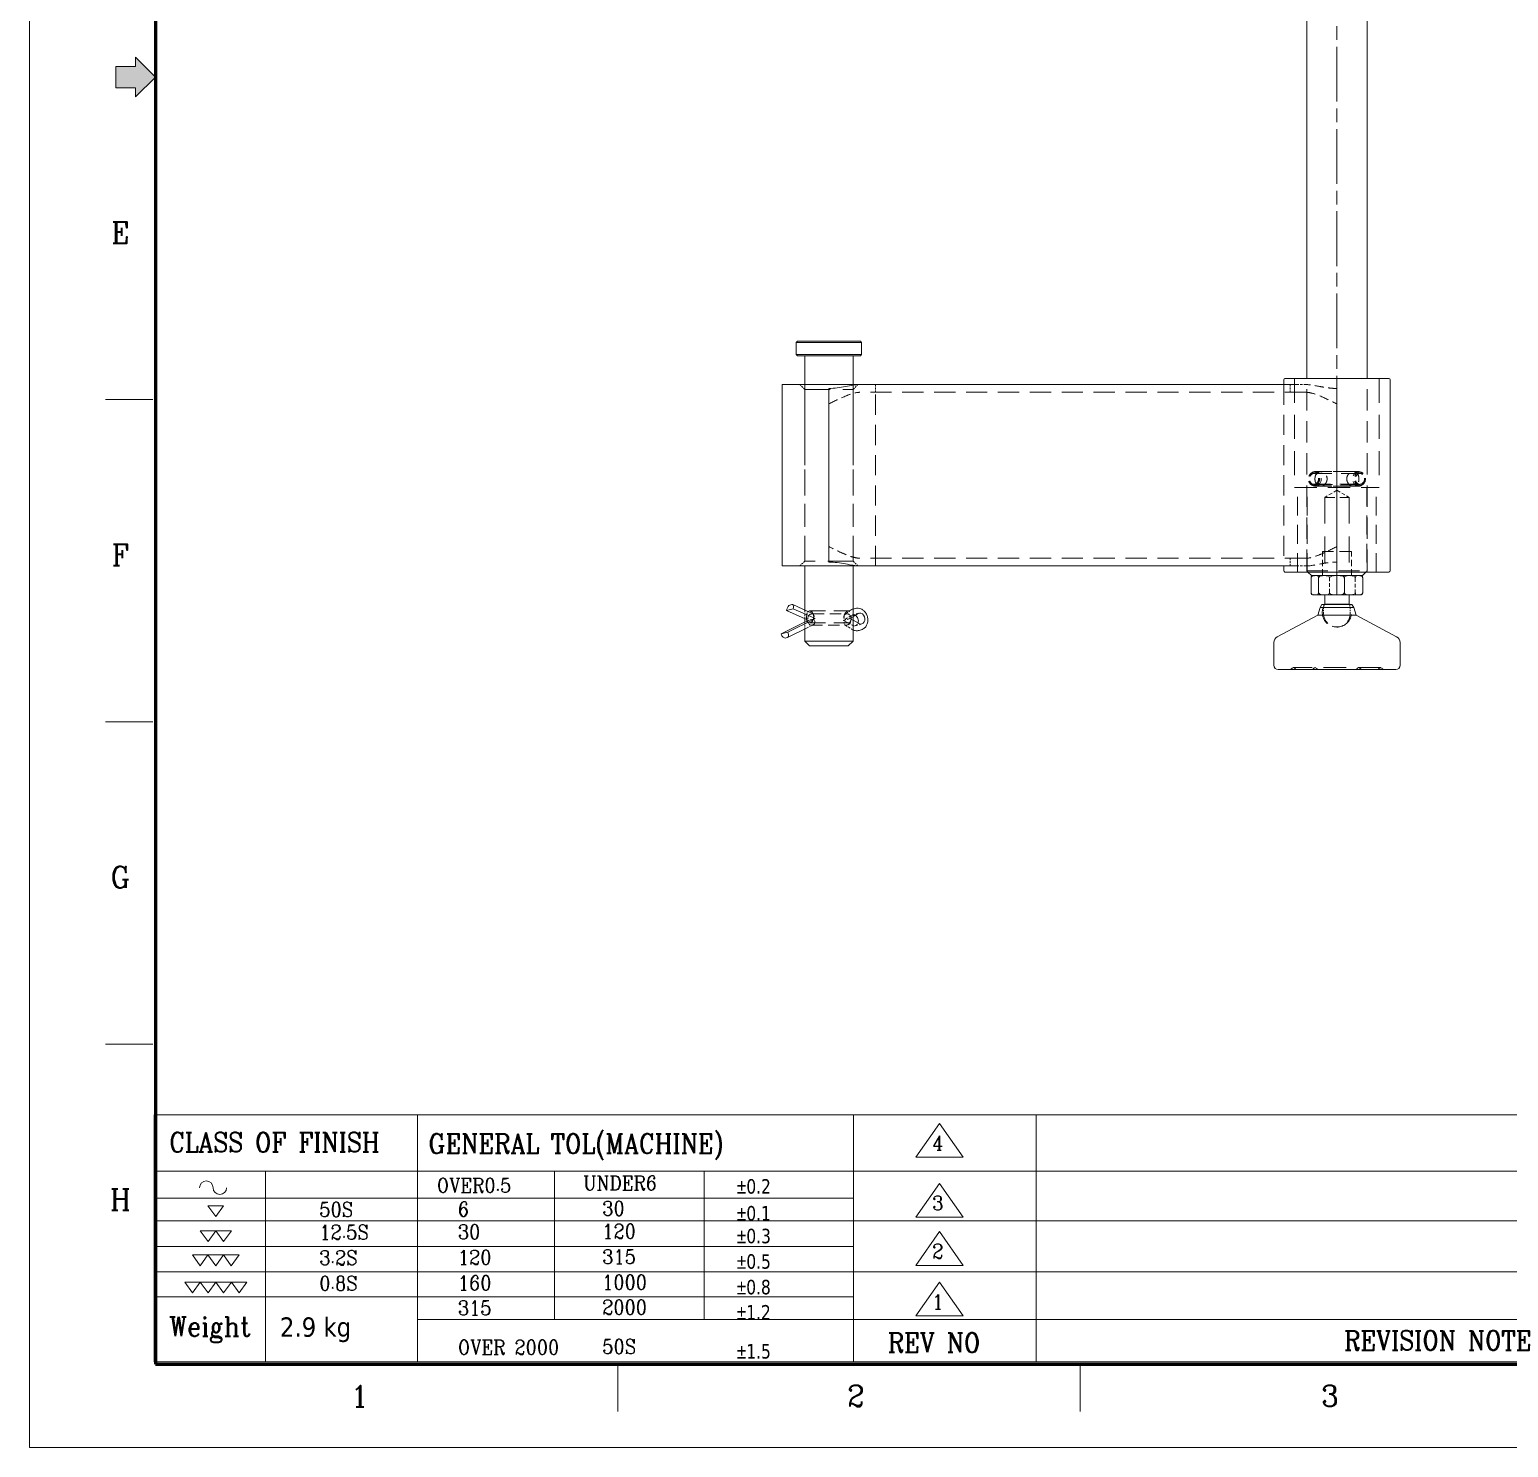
# Model space of a CAD drawing. Header units: millimetres. Extents: x -542 to 1656, y -836 to 1164.
# Drawn here: x 24 to 635, y 24 to 610 of the extents above; entities that cross this region are included whole.
import ezdxf
from ezdxf.enums import TextEntityAlignment as Align

# ---------------------------------------------------------------- set-up
doc = ezdxf.new("R2010")
doc.units = ezdxf.units.MM
doc.header["$LTSCALE"] = 4
doc.linetypes.add('CHAIN', pattern=[0.3543, 0.2362, -0.0295, 0.0591, -0.0295])
doc.linetypes.add('HIDDEN', pattern=[9.525, 6.35, -3.175])
doc.layers.get('0').update_dxf_attribs({"lineweight": 18})
for name, color, linetype, lineweight in [('SkizziergeometrieWIN-ISO', 7, 'Continuous', 50), ('가는실선_A4', 7, 'Continuous', 5), ('굵은실선_A3', 7, 'Continuous', 18), ('제목(ISO)', 7, 'Continuous', 50)]:
    doc.layers.add(name, color=color, linetype=linetype, lineweight=lineweight)
for name, color, linetype, lineweight, true_color in [('가는실선_A3', 9, 'Continuous', 5, 0x808080), ('가는실선중심선_A3', 1, 'Continuous', 5, 0xff0000), ('가는파선_A3', 7, 'HIDDEN', 13, 0x008000)]:
    doc.layers.add(name, color=color, linetype=linetype, lineweight=lineweight, true_color=true_color)
doc.styles.add('ROMANC_61', font='ROMANC.shx')
doc.styles.add('텍스트 스타일12', font='tahoma.ttf')
doc.styles.add('텍스트 스타일171', font='ROMANC.shx', dxfattribs={"width": 0.9})
doc.styles.add('텍스트 스타일211', font='ROMANC.shx', dxfattribs={"width": 0.9})
doc.styles.add('텍스트 스타일213', font='RomanC.shx', dxfattribs={"width": 0.9})
doc.styles.add('텍스트 스타일36', font='ROMANC.shx', dxfattribs={"width": 0.941937})

# ---------------------------------------------------------------- blocks, each defined once
blk = doc.blocks.new('경계 A3_경계')
at = {"layer": '가는실선_A3'}
blk.add_hatch(color=7, dxfattribs=at).paths.add_polyline_path([(14.9, 148.76), (14.9, 146.56), (16.96, 146.56), (16.96, 145.6), (19.02, 147.66), (16.96, 149.72), (16.96, 148.76)])
at = {"color": 7}
for p, q in [((16.96, 148.76), (14.9, 148.76)), ((14.9, 148.76), (14.9, 146.56)), ((16.96, 149.72), (16.96, 148.76)), ((19.02, 147.66), (16.96, 149.72)), ((16.96, 145.6), (19.02, 147.66)), ((14.9, 146.56), (16.96, 146.56)), ((16.96, 146.56), (16.96, 145.6))]:
    blk.add_line(p, q, dxfattribs=at)
at = {"layer": 'SkizziergeometrieWIN-ISO', "lineweight": 18}
for p, q in [((6, 6), (6, 291)), ((414, 6), (6, 6))]:
    blk.add_line(p, q, dxfattribs=at)
at = {"layer": '가는실선_A3', "color": 7, "lineweight": 60}
for p, q in [((19.02, 281.16), (19.02, 14.6)), ((19.02, 14.6), (401.22, 14.6))]:
    blk.add_line(p, q, dxfattribs=at)
at = {"layer": '가는실선_A3', "color": 7}
for p, q in [((14.9, 148.76), (16.96, 148.76)), ((14.9, 146.56), (14.9, 148.76)), ((16.96, 148.76), (16.96, 149.72)), ((16.96, 149.72), (19.02, 147.66)), ((19.02, 147.66), (16.96, 145.6)), ((16.96, 146.56), (14.9, 146.56)), ((16.96, 145.6), (16.96, 146.56)), ((18.75, 114.34), (13.85, 114.34)), ((18.75, 81.02), (13.85, 81.02)), ((18.75, 47.7), (13.85, 47.7)), ((18.75, 47.7), (13.85, 47.7)), ((66.79, 14.6), (66.79, 9.7)), ((66.79, 14.6), (66.79, 9.7)), ((114.57, 14.6), (114.57, 9.7))]:
    blk.add_line(p, q, dxfattribs=at)
at = {"layer": '가는실선_A3', "color": 7, "style": '텍스트 스타일36', "width": 0.941937}
for s, p in [('E', (15.38, 131.6)), ('F', (15.38, 98.28)), ('G', (15.38, 64.96)), ('H', (15.38, 31.64)), ('1', (40.11, 11.29)), ('2', (91.4, 11.34)), ('3', (140.38, 11.34))]:
    blk.add_text(s, height=2.2, dxfattribs=at).set_placement(p, align=Align.MIDDLE_CENTER)
blk = doc.blocks.new('제목 블록 A3_표제란')
at = {"layer": '가는실선_A4', "lineweight": 13}
for p, q in [((25.42, 38.66), (269.12, 38.66)), ((25.42, 32.81), (269.12, 32.81))]:
    blk.add_line(p, q, dxfattribs=at)
at = {"layer": '가는실선_A4'}
for p, q in [((25.42, 13.12), (25.42, 38.66)), ((52.65, 38.66), (52.65, 13.12)), ((97.69, 38.66), (97.69, 13.12)), ((116.56, 13.12), (116.56, 38.69)), ((106.58, 37.75), (104.15, 34.26)), ((109.02, 34.26), (106.58, 37.75)), ((104.15, 34.26), (109.02, 34.26)), ((36.93, 32.81), (36.93, 19.82)), ((66.8, 32.81), (66.8, 17.47)), ((82.25, 32.81), (82.25, 17.47)), ((106.58, 31.55), (104.15, 28.06)), ((109.02, 28.06), (106.58, 31.55)), ((97.69, 30.03), (25.42, 30.03)), ((30.98, 29.24), (32.59, 29.24)), ((31.78, 28.13), (30.98, 29.24)), ((32.59, 29.24), (31.78, 28.13)), ((104.15, 28.06), (109.02, 28.06)), ((30.19, 26.66), (31.8, 26.66)), ((30.99, 25.55), (30.19, 26.66)), ((31.8, 26.66), (30.99, 25.55)), ((31.8, 26.66), (33.4, 26.66)), ((32.6, 25.55), (31.8, 26.66)), ((33.4, 26.66), (32.6, 25.55)), ((106.58, 26.57), (104.15, 23.08)), ((109.02, 23.08), (106.58, 26.57)), ((97.69, 25.05), (25.42, 25.05)), ((29.38, 24.16), (30.98, 24.16)), ((30.18, 23.05), (29.38, 24.16)), ((30.98, 24.16), (30.18, 23.05)), ((30.98, 24.16), (32.59, 24.16)), ((31.79, 23.05), (30.98, 24.16)), ((32.59, 24.16), (31.79, 23.05)), ((32.59, 24.16), (34.2, 24.16)), ((33.39, 23.05), (32.59, 24.16)), ((34.2, 24.16), (33.39, 23.05)), ((104.15, 23.08), (109.02, 23.08)), ((28.59, 21.34), (30.19, 21.34)), ((29.39, 20.23), (28.59, 21.34)), ((30.19, 21.34), (29.39, 20.23)), ((30.19, 21.34), (31.8, 21.34)), ((31, 20.23), (30.19, 21.34)), ((31.8, 21.34), (31, 20.23)), ((31.8, 21.34), (33.41, 21.34)), ((32.6, 20.23), (31.8, 21.34)), ((33.41, 21.34), (32.6, 20.23)), ((33.41, 21.34), (35.01, 21.34)), ((34.21, 20.23), (33.41, 21.34)), ((35.01, 21.34), (34.21, 20.23)), ((106.58, 21.34), (104.15, 17.85)), ((109.02, 17.85), (106.58, 21.34)), ((97.69, 19.82), (25.42, 19.82)), ((36.93, 19.82), (36.93, 13.12)), ((104.15, 17.85), (109.02, 17.85)), ((25.42, 13.12), (407.76, 13.12)), ((208.17, 13.12), (25.42, 13.12))]:
    blk.add_line(p, q, dxfattribs=at)
at = {"layer": '가는실선_A4', "color": 7}
for p, q in [((269.09, 27.68), (25.42, 27.68)), ((269.12, 22.4), (25.42, 22.4)), ((269.12, 17.47), (52.65, 17.47))]:
    blk.add_line(p, q, dxfattribs=at)
at = {"layer": '가는실선_A4'}
for centre, start, end in [((30.81, 31.11), 0, 180), ((32.21, 31.11), 180, 0)]:
    blk.add_arc(centre, 0.698, start, end, dxfattribs=at)
at = {"layer": '가는실선_A3', "color": 7, "style": '텍스트 스타일12'}
blk.add_attdef('질량\\P1;_001', (38.42, 15.71), '', height=2, dxfattribs=at)
at = {"layer": '가는실선_A4', "color": 7, "width": 0.9}
for s, height, style, p in [('CLASS OF FINISH', 2, '텍스트 스타일171', (26.97, 34.81)), ('GENERAL TOL(MACHINE)', 2, '텍스트 스타일171', (53.76, 34.67)), ('4', 1.5, '텍스트 스타일211', (105.83, 34.98)), ('OVER0.5', 1.5, '텍스트 스타일211', (54.63, 30.6)), ('UNDER6', 1.5, '텍스트 스타일211', (69.75, 30.85)), ('50S', 1.5, '텍스트 스타일211', (42.49, 28.11)), ('6', 1.5, '텍스트 스타일211', (56.81, 28.15)), ('30', 1.5, '텍스트 스타일211', (71.73, 28.22)), ('3', 1.5, '텍스트 스타일211', (105.83, 28.78)), ('12.5S', 1.5, '텍스트 스타일211', (42.49, 25.76)), ('30', 1.5, '텍스트 스타일211', (56.81, 25.8)), ('120', 1.5, '텍스트 스타일211', (71.73, 25.86)), ('3.2S', 1.5, '텍스트 스타일211', (42.49, 23.12)), ('120', 1.5, '텍스트 스타일211', (56.81, 23.16)), ('315', 1.5, '텍스트 스타일211', (71.73, 23.23)), ('2', 1.5, '텍스트 스타일211', (105.83, 23.8)), ('0.8S', 1.5, '텍스트 스타일211', (42.49, 20.48)), ('160', 1.5, '텍스트 스타일211', (56.81, 20.52)), ('1000', 1.5, '텍스트 스타일213', (71.72, 20.59)), ('1', 1.5, '텍스트 스타일211', (105.83, 18.57)), ('315', 1.5, '텍스트 스타일213', (56.81, 17.94)), ('2000', 1.5, '텍스트 스타일211', (71.72, 18.01)), ('Weight', 2, '텍스트 스타일171', (26.97, 15.76)), ('OVER 2000', 1.5, '텍스트 스타일211', (56.81, 13.87)), ('50S', 1.5, '텍스트 스타일211', (71.73, 13.94)), ('REV NO', 2, '텍스트 스타일171', (101.23, 14.1)), ('REVISION NOTE', 2, '텍스트 스타일171', (148.38, 14.33))]:
    blk.add_text(s, height=height, dxfattribs=dict(at, style=style)).set_placement(p)
at = {"layer": '가는실선_A4', "color": 7, "char_height": 1.5, "attachment_point": 7, "style": 'ROMANC_61'}
for s, insert in [('\\fAIGDT|b0|i0;\\W0.90;\\H1.5000;`\\fTahoma|b0|i0;\\W0.90;\\H1.5000;0.2', (85.63, 30.47)), ('\\fAIGDT|b0|i0;\\W0.90;\\H1.5000;`\\fTahoma|b0|i0;\\W0.90;\\H1.5000;0.1', (85.63, 27.69)), ('\\fAIGDT|b0|i0;\\W0.90;\\H1.5000;`\\fTahoma|b0|i0;\\W0.90;\\H1.5000;0.3', (85.63, 25.34)), ('\\fAIGDT|b0|i0;\\W0.90;\\H1.5000;`\\fTahoma|b0|i0;\\W0.90;\\H1.5000;0.5', (85.63, 22.71)), ('\\fAIGDT|b0|i0;\\W0.90;\\H1.5000;`\\fTahoma|b0|i0;\\W0.90;\\H1.5000;0.8', (85.62, 20.06)), ('\\fAIGDT|b0|i0;\\W0.90;\\H1.5000;`\\fTahoma|b0|i0;\\W0.90;\\H1.5000;1.2', (85.62, 17.48)), ('\\fAIGDT|b0|i0;\\W0.90;\\H1.5000;`\\fTahoma|b0|i0;\\W0.90;\\H1.5000;1.5', (85.63, 13.42))]:
    blk.add_mtext(s, dxfattribs=dict(at, insert=insert))
at = {"layer": '가는실선_A4', "color": 7, "style": '텍스트 스타일12'}
blk.add_attdef('설명', text='', height=2, dxfattribs=at).set_placement((331.27, 35.73), align=Align.MIDDLE_LEFT)
blk.add_attdef('SCALE_001', (273.43, 32.87), '', height=2, dxfattribs=at)
blk.add_attdef('프로젝트', text='', height=2, dxfattribs=at).set_placement((340.77, 28.27), align=Align.MIDDLE_CENTER)
at = {"layer": '가는실선_A4', "style": '텍스트 스타일12'}
blk.add_attdef('리비전_번호', text='', height=2, dxfattribs=at).set_placement((388.38, 15.27), align=Align.MIDDLE_CENTER)
at = {"layer": '제목(ISO)', "style": '텍스트 스타일12'}
for tag, p in [('관리자', (373.93, 36.39)), ('공급업자', (383.08, 28.64))]:
    blk.add_attdef(tag, text='', height=2, dxfattribs=at).set_placement(p, align=Align.TOP_LEFT)

msp = doc.modelspace()

# ---------------------------------------------------------------- linework, layer by layer
at = {"layer": '가는실선중심선_A3', "linetype": 'CHAIN', "ltscale": 23.990969}
msp.add_line((564.42, 376.48), (564.42, 779.65), dxfattribs=at)
at = {"layer": '가는파선_A3', "ltscale": 0.393701}
for p, q in [((546.92, 465.98), (546.92, 420.98)), ((581.92, 465.98), (581.92, 420.98))]:
    msp.add_line(p, q, dxfattribs=at)
at = {"layer": '가는파선_A3', "ltscale": 0.347769}
for p, q in [((551.92, 386.48), (551.92, 465.98)), ((576.92, 386.48), (576.92, 465.98))]:
    msp.add_line(p, q, dxfattribs=at)
at = {"layer": '가는파선_A3', "ltscale": 0.029127}
for p, q in [((344.42, 461.48), (342.42, 463.48)), ((364.42, 461.48), (366.42, 463.48)), ((344.42, 390.48), (342.42, 388.48)), ((364.42, 390.48), (366.42, 388.48))]:
    msp.add_line(p, q, dxfattribs=at)
at = {"layer": '가는파선_A3', "ltscale": 0.328084}
for p, q in [((344.42, 463.48), (344.42, 388.48)), ((364.42, 463.48), (364.42, 388.48)), ((373.72, 388.48), (373.72, 463.48)), ((542.42, 463.48), (542.42, 388.48)), ((571.2, 427.48), (557.65, 427.48)), ((571.2, 421.48), (557.65, 421.48))]:
    msp.add_line(p, q, dxfattribs=at)
at = {"layer": '가는파선_A3', "ltscale": 0.412282}
for p, q in [((344.42, 461.48), (364.42, 461.48)), ((364.42, 390.48), (344.42, 390.48))]:
    msp.add_line(p, q, dxfattribs=at)
at = {"layer": '가는파선_A3', "ltscale": 0.372703}
for p, q in [((344.42, 390.48), (344.42, 461.48)), ((364.42, 390.48), (364.42, 461.48))]:
    msp.add_line(p, q, dxfattribs=at)
at = {"layer": '가는파선_A3', "ltscale": 0.345942}
for p, q in [((551.69, 460.28), (367.16, 460.28)), ((551.69, 391.68), (367.16, 391.68))]:
    msp.add_line(p, q, dxfattribs=at)
at = {"layer": '가는파선_A3', "ltscale": 0.032967}
for p, q in [((373.72, 463.48), (373.72, 460.28)), ((545.12, 463.48), (545.12, 460.28)), ((373.72, 391.68), (373.72, 388.48)), ((545.12, 391.68), (545.12, 388.48))]:
    msp.add_line(p, q, dxfattribs=at)
at = {"layer": '가는파선_A3', "ltscale": 0.03925}
for p, q in [((551.69, 463.48), (547.88, 463.48)), ((551.69, 388.48), (547.88, 388.48))]:
    msp.add_line(p, q, dxfattribs=at)
at = {"layer": '가는파선_A3', "ltscale": 0.047175}
for p, q in [((564.42, 461.88), (564.42, 458.26)), ((564.42, 393.69), (564.42, 390.08))]:
    msp.add_line(p, q, dxfattribs=at)
at = {"layer": '가는파선_A3', "ltscale": 0.009528}
for p, q in [((553.97, 426.99), (554.38, 427.21)), ((553.97, 421.97), (554.38, 421.75)), ((554.28, 421.83), (554.71, 421.6)), ((572.71, 421.6), (573.25, 421.83)), ((574.87, 426.99), (574.47, 427.21)), ((574.87, 421.97), (574.47, 421.75)), ((555.34, 421.48), (554.86, 421.72)), ((573.83, 421.72), (573.33, 421.48))]:
    msp.add_line(p, q, dxfattribs=at)
at = {"layer": '가는파선_A3', "ltscale": 0.005158}
for p, q in [((554.4, 422.32), (554.28, 421.83)), ((554.86, 421.72), (554.87, 422.23)), ((573.25, 421.83), (573.37, 422.32)), ((573.84, 422.23), (573.83, 421.72))]:
    msp.add_line(p, q, dxfattribs=at)
at = {"layer": '가는파선_A3', "ltscale": 0.306212}
for p, q in [((573.37, 422.32), (554.4, 422.32)), ((554.87, 422.23), (573.84, 422.23)), ((573.91, 426.73), (554.94, 426.73)), ((573.91, 422.23), (554.94, 422.23)), ((548.17, 385.98), (548.17, 420.98)), ((552.09, 385.98), (552.09, 420.98)), ((576.75, 420.98), (576.75, 385.98)), ((580.67, 385.98), (580.67, 420.98))]:
    msp.add_line(p, q, dxfattribs=at)
at = {"layer": '가는파선_A3', "ltscale": 0.290464}
for p, q in [((573.42, 427.48), (555.43, 427.48)), ((554.71, 421.6), (572.71, 421.6)), ((573.33, 421.48), (555.34, 421.48)), ((573.42, 421.48), (555.43, 421.48))]:
    msp.add_line(p, q, dxfattribs=at)
at = {"layer": '가는파선_A3', "ltscale": 0.360747}
msp.add_line((546.92, 420.98), (581.92, 420.98), dxfattribs=at)
at = {"layer": '가는파선_A3', "ltscale": 0.060815}
for q in [(559.37, 416.78), (569.48, 416.78)]:
    msp.add_line((564.42, 419.81), q, dxfattribs=at)
at = {"layer": '가는파선_A3', "ltscale": 0.163936}
msp.add_line((559.37, 416.78), (569.48, 416.78), dxfattribs=at)
at = {"layer": '가는파선_A3', "ltscale": 0.423885}
for p, q in [((559.37, 416.78), (559.37, 384.48)), ((569.48, 416.78), (569.48, 384.48))]:
    msp.add_line(p, q, dxfattribs=at)
at = {"layer": '가는파선_A3', "ltscale": 0.194679}
msp.add_line((570.42, 394.48), (558.42, 394.48), dxfattribs=at)
at = {"layer": '가는파선_A3', "ltscale": 0.103234}
for p, q in [((558.42, 384.48), (558.42, 394.48)), ((570.42, 384.48), (570.42, 394.48))]:
    msp.add_line(p, q, dxfattribs=at)
at = {"layer": '가는파선_A3', "ltscale": 0.343569}
msp.add_line((551.92, 386.48), (576.92, 386.48), dxfattribs=at)
at = {"layer": '가는파선_A3', "ltscale": 0.007207}
for p, q in [((552.42, 385.98), (551.92, 386.48)), ((576.42, 385.98), (576.92, 386.48))]:
    msp.add_line(p, q, dxfattribs=at)
at = {"layer": '가는파선_A3', "ltscale": 0.0619}
for p, q in [((561.37, 377.48), (561.37, 383.48)), ((572.02, 383.48), (572.02, 377.48))]:
    msp.add_line(p, q, dxfattribs=at)
at = {"layer": '가는파선_A3', "ltscale": 0.036921}
msp.add_line((344.42, 370.26), (344.42, 366.68), dxfattribs=at)
at = {"layer": '가는파선_A3', "ltscale": 0.005529}
msp.add_line((345.66, 369.7), (346.09, 369.51), dxfattribs=at)
at = {"layer": '가는파선_A3', "ltscale": 0.262467}
for p, q in [((346.4, 369.9), (362.44, 369.9)), ((346.4, 364.9), (362.44, 364.9))]:
    msp.add_line(p, q, dxfattribs=at)
at = {"layer": '가는파선_A3', "ltscale": 0.01416}
for p, q in [((346.69, 368.51), (347.51, 368.73)), ((361.94, 368.73), (361.13, 368.51)), ((347.95, 364.19), (347.13, 363.97)), ((362.38, 364.19), (361.57, 363.97))]:
    msp.add_line(p, q, dxfattribs=at)
at = {"layer": '가는파선_A3', "ltscale": 0.001323}
msp.add_line((347.66, 368.75), (347.77, 368.75), dxfattribs=at)
at = {"layer": '가는파선_A3', "ltscale": 0.183659}
msp.add_line((347.84, 368.75), (362.1, 368.75), dxfattribs=at)
at = {"layer": '가는파선_A3', "ltscale": 3.24941e-05}
msp.add_line((347.86, 368.71), (347.87, 368.71), dxfattribs=at)
at = {"layer": '가는파선_A3', "ltscale": 0.007212}
msp.add_line((348.68, 366.72), (348.12, 366.97), dxfattribs=at)
at = {"layer": '가는파선_A3', "ltscale": 0.050386}
for p, q in [((363.75, 368.04), (360.4, 365.98)), ((360.4, 365.98), (364.14, 363.93))]:
    msp.add_line(p, q, dxfattribs=at)
at = {"layer": '가는파선_A3', "ltscale": 0.037668}
msp.add_line((363.35, 370.14), (360.94, 368.42), dxfattribs=at)
at = {"layer": '가는파선_A3', "ltscale": 0.019689}
msp.add_line((363.11, 366.72), (364.42, 367.52), dxfattribs=at)
at = {"layer": '가는파선_A3', "ltscale": 0.047433}
for p, q in [((366.84, 368.94), (364.13, 368.2)), ((363.11, 366.72), (360.4, 365.98)), ((368.04, 364.5), (365.33, 363.76))]:
    msp.add_line(p, q, dxfattribs=at)
at = {"layer": '가는파선_A3', "ltscale": 0.02594}
for p, q in [((558.93, 368.74), (558.93, 371.26)), ((569.91, 368.74), (569.91, 371.26))]:
    msp.add_line(p, q, dxfattribs=at)
at = {"layer": '가는파선_A3', "ltscale": 0.01385}
for p, q in [((559.02, 371.26), (559.02, 372.61)), ((569.82, 371.26), (569.82, 372.61))]:
    msp.add_line(p, q, dxfattribs=at)
at = {"layer": '가는파선_A3', "ltscale": 0.028676}
msp.add_line((344.42, 365.22), (344.42, 362.44), dxfattribs=at)
at = {"layer": '가는파선_A3', "ltscale": 0.018319}
msp.add_line((344.57, 366.61), (345.96, 365.98), dxfattribs=at)
at = {"layer": '가는파선_A3', "ltscale": 0.019467}
msp.add_line((345.96, 365.98), (344.61, 365.31), dxfattribs=at)
at = {"layer": '가는파선_A3', "ltscale": 0.022603}
msp.add_line((347.26, 366.33), (345.96, 365.98), dxfattribs=at)
at = {"layer": '가는파선_A3', "ltscale": 0.029995}
msp.add_line((348.05, 364.23), (345.97, 363.2), dxfattribs=at)
at = {"layer": '가는파선_A3', "ltscale": 0.185994}
msp.add_line((346.98, 363.95), (361.42, 363.95), dxfattribs=at)
at = {"layer": '가는파선_A3', "ltscale": 0.010009}
msp.add_line((347.98, 366.37), (348.68, 366.72), dxfattribs=at)
at = {"layer": '가는파선_A3', "ltscale": 0.011196}
msp.add_line((348.68, 366.72), (348.03, 366.54), dxfattribs=at)
at = {"layer": '가는파선_A3', "ltscale": 0.038021}
msp.add_line((361.16, 364.02), (363.93, 362.28), dxfattribs=at)
at = {"layer": '가는파선_A3', "ltscale": 0.01759}
msp.add_line((364.42, 366), (363.11, 366.72), dxfattribs=at)
at = {"layer": '가는파선_A3', "ltscale": 0.016666}
for p, q in [((546.42, 346.51), (545.07, 345.61)), ((547.77, 345.61), (546.42, 346.51)), ((555.42, 346.51), (554.07, 345.61)), ((556.77, 345.61), (555.42, 346.51)), ((572.07, 345.61), (573.42, 346.51)), ((573.42, 346.51), (574.77, 345.61)), ((581.07, 345.61), (582.42, 346.51)), ((582.42, 346.51), (583.77, 345.61))]:
    msp.add_line(p, q, dxfattribs=at)
at = {"layer": '가는파선_A3', "ltscale": 0.371054}
msp.add_line((582.42, 346.51), (546.42, 346.51), dxfattribs=at)
at = {"layer": '가는파선_A3', "ltscale": 0.342774}
msp.add_arc((564.42, 369.26), 6.05, 146.31999, 33.68001, dxfattribs=at)
at = {"layer": '가는파선_A3', "ltscale": 0.178123}
msp.add_arc((564.42, 368.74), 5.49, 180, 0, dxfattribs=at)
at = {"layer": '가는파선_A3', "ltscale": 0.171857}
for centre in [(554.94, 424.48), (573.91, 424.48)]:
    msp.add_ellipse(centre, major_axis=(0, -2.76), ratio=0.840341, start_param=6.247572, end_param=12.279429, dxfattribs=at)
at = {"layer": '가는파선_A3', "ltscale": 0.186888}
for centre in [(555.43, 424.48), (573.42, 424.48)]:
    msp.add_ellipse(centre, major_axis=(0, -3), ratio=0.840341, start_param=6.247572, end_param=12.279429, dxfattribs=at)
at = {"layer": '가는파선_A3', "ltscale": 0.140141}
for centre in [(554.94, 424.48), (573.91, 424.48)]:
    msp.add_ellipse(centre, major_axis=(0, -2.25), ratio=0.840341, start_param=6.247572, end_param=12.279429, dxfattribs=at)
at = {"layer": '가는파선_A3', "ltscale": 0.026255}
for centre, major_axis, ratio, start_param, end_param in [((346.61, 366.92), (0.34, 1.6), 0.556064, 0.279482, 1.850279), ((347.42, 367.14), (0.34, 1.6), 0.556064, 4.991871, 6.562668), ((346.74, 365.56), (0.37, -1.59), 0.600452, 4.733512, 6.304308), ((347.55, 365.78), (0.37, -1.59), 0.600452, 0.021123, 1.591919)]:
    msp.add_ellipse(centre, major_axis=major_axis, ratio=ratio, start_param=start_param, end_param=end_param, dxfattribs=at)
at = {"layer": '가는파선_A3', "ltscale": 0.02645}
for centre, major_axis, ratio, start_param, end_param in [((361.61, 366.92), (-0.51, 1.58), 0.591648, 6.256017, 7.826813), ((362.42, 367.14), (-0.51, 1.58), 0.591648, 4.685221, 6.256017), ((361.74, 365.56), (-0.46, -1.59), 0.533742, 5.025456, 6.596253), ((362.56, 365.78), (-0.46, -1.59), 0.533742, 0.313067, 1.883864)]:
    msp.add_ellipse(centre, major_axis=major_axis, ratio=ratio, start_param=start_param, end_param=end_param, dxfattribs=at)
at = {"layer": '가는파선_A3', "ltscale": 0.020409}
msp.add_ellipse((364.73, 365.98), major_axis=(-0.6, 2.22), ratio=0.791725, start_param=5.648915, end_param=6.511839, dxfattribs=at)
at = {"layer": '가는파선_A3', "ltscale": 0.035699}
msp.add_ellipse((364.73, 365.98), major_axis=(0.6, -2.22), ratio=0.791725, start_param=5.631869, end_param=7.138134, dxfattribs=at)
at = {"layer": '가는파선_A3', "ltscale": 0.153244}
for points, knots in [([(354.42, 455.48), (356.57, 456.55), (358.88, 457.71), (362.18, 459.1), (363.25, 459.5), (365.29, 460.09), (366.26, 460.28), (367.16, 460.28)], [-4.567921, -4.567921, -4.567921, -4.567921, -3.84821, -3.84821, -3.488355, -3.488355, -3.128499, -3.128499, -3.128499, -3.128499]), ([(551.69, 460.28), (552.59, 460.28), (553.56, 460.09), (555.6, 459.5), (556.67, 459.1), (559.97, 457.71), (562.28, 456.55), (564.42, 455.48)], [-1.439422, -1.439422, -1.439422, -1.439422, -1.079567, -1.079567, -0.719711, -0.719711, 0, 0, 0, 0]), ([(564.42, 396.48), (562.28, 395.41), (559.97, 394.25), (556.67, 392.86), (555.6, 392.46), (553.56, 391.87), (552.59, 391.68), (551.69, 391.68)], [-4.568111, -4.568111, -4.568111, -4.568111, -3.8484, -3.8484, -3.488544, -3.488544, -3.128689, -3.128689, -3.128689, -3.128689])]:
    msp.add_open_spline(points, degree=3, knots=knots, dxfattribs=at)
at = {"layer": '가는파선_A3', "ltscale": 0.144785}
for points, knots in [([(564.42, 461.88), (563.29, 461.88), (562.13, 461.96), (559.82, 462.24), (558.68, 462.44), (555.4, 463.06), (553.37, 463.48), (551.69, 463.48)], [2.701161, 2.701161, 2.701161, 2.701161, 3.041243, 3.041243, 3.381324, 3.381324, 4.054619, 4.054619, 4.054619, 4.054619]), ([(551.69, 388.48), (553.37, 388.48), (555.4, 388.9), (558.68, 389.51), (559.82, 389.72), (562.13, 390), (563.29, 390.08), (564.42, 390.08)], [-4.054619, -4.054619, -4.054619, -4.054619, -3.381324, -3.381324, -3.041243, -3.041243, -2.701161, -2.701161, -2.701161, -2.701161])]:
    msp.add_open_spline(points, degree=3, knots=knots, dxfattribs=at)
at = {"layer": '가는파선_A3', "ltscale": 0.19537}
for points in [[(555.32, 424.48), (555.32, 424.1), (555.38, 423.7), (555.6, 422.96), (555.77, 422.62), (556.16, 422.09), (556.42, 421.86), (557, 421.55), (557.33, 421.48), (557.97, 421.48), (558.31, 421.55), (558.97, 421.86), (559.28, 422.09), (559.78, 422.62), (560, 422.96), (560.29, 423.7), (560.37, 424.1), (560.37, 424.86), (560.29, 425.26), (560, 426), (559.78, 426.33), (559.28, 426.87), (558.97, 427.1), (558.31, 427.4), (557.97, 427.48), (557.33, 427.48), (557, 427.4), (556.42, 427.1), (556.16, 426.87), (555.77, 426.33), (555.6, 426), (555.38, 425.26), (555.32, 424.86), (555.32, 424.48)], [(568.48, 424.48), (568.48, 424.86), (568.55, 425.26), (568.85, 426), (569.07, 426.33), (569.57, 426.87), (569.88, 427.1), (570.53, 427.4), (570.88, 427.48), (571.52, 427.48), (571.85, 427.4), (572.43, 427.1), (572.69, 426.87), (573.08, 426.33), (573.25, 426), (573.47, 425.26), (573.52, 424.86), (573.52, 424.1), (573.47, 423.7), (573.25, 422.96), (573.08, 422.62), (572.69, 422.09), (572.43, 421.86), (571.85, 421.55), (571.52, 421.48), (570.88, 421.48), (570.53, 421.55), (569.88, 421.86), (569.57, 422.09), (569.07, 422.62), (568.85, 422.96), (568.55, 423.7), (568.48, 424.1), (568.48, 424.48)]]:
    msp.add_open_spline(points, degree=3, knots=[0, 0, 0, 0, 0.113491, 0.113491, 0.226982, 0.226982, 0.34046, 0.34046, 0.453938, 0.453938, 0.567416, 0.567416, 0.680894, 0.680894, 0.794385, 0.794385, 0.907876, 0.907876, 1.021368, 1.021368, 1.134859, 1.134859, 1.248337, 1.248337, 1.361814, 1.361814, 1.475292, 1.475292, 1.58877, 1.58877, 1.702261, 1.702261, 1.815753, 1.815753, 1.815753, 1.815753], dxfattribs=at)
at = {"layer": '가는파선_A3', "ltscale": 0.153242}
msp.add_open_spline([(367.16, 391.68), (366.37, 391.68), (365.46, 391.84), (363.56, 392.36), (362.57, 392.71), (360.54, 393.53), (359.31, 394.09), (356.82, 395.28), (355.57, 395.91), (354.42, 396.48)], degree=3, knots=[-1.401332, -1.401332, -1.401332, -1.401332, -1.08496, -1.08496, -0.768588, -0.768588, -0.384294, -0.384294, 0, 0, 0, 0], dxfattribs=at)
at = {"layer": '가는파선_A3', "ltscale": 0.029574}
for points, knots in [([(555.48, 384.48), (555.16, 384.48), (554.79, 384.45), (554.34, 384.28), (554.16, 384.18), (553.96, 383.98), (553.88, 383.88), (553.81, 383.72), (553.79, 383.66), (553.78, 383.57), (553.77, 383.52), (553.77, 383.48)], [-0.8246123, -0.8246123, -0.8246123, -0.8246123, -0.6891052, -0.6891052, -0.6225293, -0.6225293, -0.5819552, -0.5819552, -0.5673665, -0.5673665, -0.5542201, -0.5542201, -0.5542201, -0.5542201]), ([(561.37, 383.48), (561.37, 383.52), (561.36, 383.57), (561.35, 383.66), (561.33, 383.72), (561.27, 383.88), (561.18, 383.98), (560.98, 384.18), (560.8, 384.28), (560.35, 384.45), (559.98, 384.48), (559.66, 384.48)], [0.5542201, 0.5542201, 0.5542201, 0.5542201, 0.5673665, 0.5673665, 0.5819552, 0.5819552, 0.6225293, 0.6225293, 0.6891052, 0.6891052, 0.8246123, 0.8246123, 0.8246123, 0.8246123]), ([(563.76, 384.48), (563.32, 384.48), (562.79, 384.45), (562.16, 384.28), (561.92, 384.18), (561.63, 383.98), (561.51, 383.88), (561.42, 383.72), (561.4, 383.66), (561.38, 383.57), (561.37, 383.52), (561.37, 383.48)], [-0.8246123, -0.8246123, -0.8246123, -0.8246123, -0.6891052, -0.6891052, -0.6225293, -0.6225293, -0.5819552, -0.5819552, -0.5673665, -0.5673665, -0.5542201, -0.5542201, -0.5542201, -0.5542201]), ([(572.02, 383.48), (572.02, 383.52), (572.01, 383.57), (571.99, 383.66), (571.97, 383.72), (571.88, 383.88), (571.76, 383.98), (571.47, 384.18), (571.23, 384.28), (570.6, 384.45), (570.07, 384.48), (569.63, 384.48)], [0.5542201, 0.5542201, 0.5542201, 0.5542201, 0.5673665, 0.5673665, 0.5819552, 0.5819552, 0.6225293, 0.6225293, 0.6891052, 0.6891052, 0.8246123, 0.8246123, 0.8246123, 0.8246123]), ([(572.71, 384.48), (572.58, 384.48), (572.43, 384.45), (572.25, 384.28), (572.18, 384.18), (572.1, 383.98), (572.06, 383.88), (572.04, 383.72), (572.03, 383.66), (572.02, 383.57), (572.02, 383.52), (572.02, 383.48)], [-0.8246123, -0.8246123, -0.8246123, -0.8246123, -0.6891052, -0.6891052, -0.6225293, -0.6225293, -0.5819552, -0.5819552, -0.5673665, -0.5673665, -0.5542201, -0.5542201, -0.5542201, -0.5542201]), ([(553.77, 377.48), (553.77, 377.43), (553.78, 377.38), (553.79, 377.29), (553.81, 377.24), (553.88, 377.08), (553.96, 376.97), (554.16, 376.78), (554.34, 376.68), (554.79, 376.51), (555.16, 376.48), (555.48, 376.48)], [-0.5542201, -0.5542201, -0.5542201, -0.5542201, -0.5410738, -0.5410738, -0.5264851, -0.5264851, -0.485911, -0.485911, -0.419335, -0.419335, -0.283828, -0.283828, -0.283828, -0.283828]), ([(559.66, 376.48), (559.98, 376.48), (560.35, 376.51), (560.8, 376.68), (560.98, 376.78), (561.18, 376.97), (561.27, 377.08), (561.33, 377.24), (561.35, 377.29), (561.36, 377.38), (561.37, 377.43), (561.37, 377.48)], [-1.9330526, -1.9330526, -1.9330526, -1.9330526, -1.7975455, -1.7975455, -1.7309696, -1.7309696, -1.6903955, -1.6903955, -1.6758068, -1.6758068, -1.6626604, -1.6626604, -1.6626604, -1.6626604]), ([(561.37, 377.48), (561.37, 377.43), (561.38, 377.38), (561.4, 377.29), (561.42, 377.24), (561.51, 377.08), (561.63, 376.97), (561.92, 376.78), (562.16, 376.68), (562.79, 376.51), (563.32, 376.48), (563.76, 376.48)], [-0.5542201, -0.5542201, -0.5542201, -0.5542201, -0.5410738, -0.5410738, -0.5264851, -0.5264851, -0.485911, -0.485911, -0.419335, -0.419335, -0.283828, -0.283828, -0.283828, -0.283828]), ([(569.63, 376.48), (570.07, 376.48), (570.6, 376.51), (571.23, 376.68), (571.47, 376.78), (571.76, 376.97), (571.88, 377.08), (571.97, 377.24), (571.99, 377.29), (572.01, 377.38), (572.02, 377.43), (572.02, 377.48)], [-1.9330526, -1.9330526, -1.9330526, -1.9330526, -1.7975455, -1.7975455, -1.7309696, -1.7309696, -1.6903955, -1.6903955, -1.6758068, -1.6758068, -1.6626604, -1.6626604, -1.6626604, -1.6626604]), ([(572.02, 377.48), (572.02, 377.43), (572.02, 377.38), (572.03, 377.29), (572.04, 377.24), (572.06, 377.08), (572.1, 376.97), (572.18, 376.78), (572.25, 376.68), (572.43, 376.51), (572.58, 376.48), (572.71, 376.48)], [-0.5542201, -0.5542201, -0.5542201, -0.5542201, -0.5410738, -0.5410738, -0.5264851, -0.5264851, -0.485911, -0.485911, -0.419335, -0.419335, -0.283828, -0.283828, -0.283828, -0.283828])]:
    msp.add_open_spline(points, degree=3, knots=knots, dxfattribs=at)
at = {"layer": '가는파선_A3', "ltscale": 0.030097}
msp.add_open_spline([(345.17, 367.24), (345.17, 367.29), (345.16, 367.35), (345.16, 367.71), (345.19, 368.05), (345.29, 368.66), (345.37, 368.94), (345.55, 369.34), (345.66, 369.5), (345.78, 369.63)], degree=3, knots=[0.7411895, 0.7411895, 0.7411895, 0.7411895, 0.7568436, 0.7568436, 0.8514556, 0.8514556, 0.9460677, 0.9460677, 1.0224677, 1.0224677, 1.0224677, 1.0224677], dxfattribs=at)
at = {"layer": '가는파선_A3', "ltscale": 0.162844}
msp.add_open_spline([(363.68, 367.4), (363.68, 367.71), (363.66, 368.05), (363.55, 368.66), (363.47, 368.94), (363.27, 369.39), (363.14, 369.58), (362.82, 369.83), (362.63, 369.9), (362.26, 369.9), (362.04, 369.83), (361.63, 369.58), (361.43, 369.39), (361.1, 368.94), (360.95, 368.66), (360.75, 368.05), (360.7, 367.71), (360.7, 367.08), (360.75, 366.75), (360.95, 366.13), (361.1, 365.85), (361.43, 365.41), (361.63, 365.22), (362.04, 364.96), (362.26, 364.9), (362.63, 364.9), (362.82, 364.96), (363.14, 365.22), (363.27, 365.41), (363.47, 365.85), (363.55, 366.13), (363.66, 366.75), (363.68, 367.08), (363.68, 367.4)], degree=3, knots=[0, 0, 0, 0, 0.094612, 0.094612, 0.189224, 0.189224, 0.283823, 0.283823, 0.378422, 0.378422, 0.473021, 0.473021, 0.567619, 0.567619, 0.662231, 0.662231, 0.756844, 0.756844, 0.851456, 0.851456, 0.946068, 0.946068, 1.040666, 1.040666, 1.135265, 1.135265, 1.229864, 1.229864, 1.324463, 1.324463, 1.419075, 1.419075, 1.513687, 1.513687, 1.513687, 1.513687], dxfattribs=at)
at = {"layer": '가는파선_A3', "ltscale": 0.013334}
msp.add_open_spline([(364.42, 370.66), (364.36, 370.65), (364.3, 370.63), (364.16, 370.58), (364.08, 370.55), (363.92, 370.48), (363.85, 370.44), (363.7, 370.37), (363.63, 370.32), (363.48, 370.24), (363.41, 370.19), (363.35, 370.14)], degree=3, knots=[1.7946527, 1.7946527, 1.7946527, 1.7946527, 1.8394586, 1.8394586, 1.8967892, 1.8967892, 1.9541198, 1.9541198, 2.0114504, 2.0114504, 2.0687809, 2.0687809, 2.0687809, 2.0687809], dxfattribs=at)
at = {"layer": '가는파선_A3', "ltscale": 0.021147}
msp.add_open_spline([(346.64, 364.93), (346.56, 364.91), (346.48, 364.9), (346.21, 364.9), (346.03, 364.96), (345.76, 365.18), (345.66, 365.29), (345.58, 365.43)], degree=3, knots=[0.3400642, 0.3400642, 0.3400642, 0.3400642, 0.3784218, 0.3784218, 0.4730206, 0.4730206, 0.5375027, 0.5375027, 0.5375027, 0.5375027], dxfattribs=at)
at = {"layer": '가는파선_A3', "ltscale": 0.006045}
msp.add_open_spline([(363.93, 362.28), (364.09, 362.18), (364.25, 362.09), (364.42, 362.02)], degree=3, dxfattribs=at)
at = {"layer": '굵은실선_A3'}
for p, q in [((551.92, 465.98), (551.92, 649.48)), ((576.92, 465.98), (576.92, 649.48)), ((341.42, 481.4), (340.92, 480.9)), ((367.92, 480.9), (340.92, 480.9)), ((340.92, 480.9), (340.92, 475.9)), ((341.42, 481.4), (367.42, 481.4)), ((367.42, 481.4), (367.92, 480.9)), ((367.92, 480.9), (367.92, 475.9)), ((340.92, 475.9), (367.92, 475.9)), ((341.42, 475.4), (340.92, 475.9)), ((367.42, 475.4), (341.42, 475.4)), ((344.42, 475.4), (344.42, 463.48)), ((364.42, 475.4), (364.42, 463.48)), ((367.42, 475.4), (367.92, 475.9)), ((542.42, 465.48), (542.42, 463.48)), ((542.92, 465.98), (585.92, 465.98)), ((586.42, 465.48), (586.42, 386.48)), ((367.16, 463.48), (335.12, 463.48)), ((335.12, 388.48), (335.12, 463.48)), ((354.42, 455.48), (354.42, 461.88)), ((547.88, 463.48), (367.16, 463.48)), ((354.42, 455.48), (354.42, 396.48)), ((564.42, 458.26), (564.42, 455.48)), ((564.42, 396.48), (564.42, 455.48)), ((354.42, 390.08), (354.42, 396.48)), ((564.42, 396.48), (564.42, 393.69)), ((335.12, 388.48), (367.16, 388.48)), ((344.42, 388.48), (344.42, 370.26)), ((364.42, 388.48), (364.42, 357.4)), ((547.88, 388.48), (367.16, 388.48)), ((542.42, 388.48), (542.42, 386.48)), ((585.92, 385.98), (542.92, 385.98)), ((553.92, 384.48), (552.42, 385.98)), ((574.92, 384.48), (576.42, 385.98)), ((553.77, 377.48), (553.77, 383.48)), ((574.92, 384.48), (553.92, 384.48)), ((556.83, 377.48), (556.83, 383.48)), ((567.48, 377.48), (567.48, 383.48)), ((575.08, 377.48), (575.08, 383.48)), ((556.14, 376.48), (554.46, 376.48)), ((559.22, 376.48), (556.14, 376.48)), ((565.09, 376.48), (559.22, 376.48)), ((559.4, 372.63), (559.4, 376.48)), ((569.18, 376.48), (565.09, 376.48)), ((573.37, 376.48), (569.18, 376.48)), ((569.45, 372.63), (569.45, 376.48)), ((574.39, 376.48), (573.37, 376.48)), ((339.65, 370.79), (336.93, 370.05)), ((337.04, 370.55), (336.93, 370.05)), ((336.93, 370.05), (344.57, 366.61)), ((339.12, 372.51), (338.31, 372.29)), ((339.46, 372.5), (345.66, 369.7)), ((339.65, 370.79), (339.75, 371.29)), ((348.12, 366.97), (339.65, 370.79)), ((346.09, 369.51), (347.86, 368.71)), ((347.77, 368.75), (347.84, 368.75)), ((364.42, 367.52), (366.46, 368.77)), ((365.29, 370.9), (364.48, 370.68)), ((556.53, 368.11), (539.76, 359.2)), ((557.43, 371.26), (556.53, 368.11)), ((572.32, 368.11), (556.53, 368.11)), ((558.22, 372.61), (557.43, 371.26)), ((571.42, 371.26), (557.43, 371.26)), ((570.62, 372.61), (558.22, 372.61)), ((569.45, 372.63), (559.4, 372.63)), ((570.62, 372.61), (571.42, 371.26)), ((571.42, 371.26), (572.32, 368.11)), ((572.32, 368.11), (589.09, 359.2)), ((344.61, 365.31), (334.66, 360.4)), ((337.37, 361.13), (334.66, 360.4)), ((345.97, 363.2), (337.34, 358.94)), ((337.37, 361.13), (347.98, 366.37)), ((337.57, 360.64), (337.37, 361.13)), ((344.42, 366.68), (344.42, 365.22)), ((344.42, 362.44), (344.42, 357.4)), ((348.03, 366.54), (347.26, 366.33)), ((366.86, 364.66), (364.42, 366)), ((367.7, 362.02), (366.88, 361.8)), ((334.66, 360.4), (334.86, 359.9)), ((337.23, 358.89), (336.42, 358.67)), ((344.42, 357.4), (364.42, 357.4)), ((346.42, 355.4), (344.42, 357.4)), ((362.42, 355.4), (346.42, 355.4)), ((362.42, 355.4), (364.42, 357.4)), ((538.32, 347.41), (538.32, 356.82)), ((590.52, 347.41), (590.52, 356.82)), ((588.72, 345.61), (540.12, 345.61))]:
    msp.add_line(p, q, dxfattribs=at)
for centre, radius, start, end in [((542.92, 465.48), 0.5, 90, 180), ((585.92, 465.48), 0.5, 0, 90), ((542.92, 386.48), 0.5, 180, 270), ((585.92, 386.48), 0.5, 270, 0), ((564.42, 369.26), 6.05, 146.16111, 146.31999), ((564.42, 369.26), 6.05, 33.68001, 33.83889), ((541.02, 356.82), 2.7, 117.98051, 180), ((587.82, 356.82), 2.7, 0, 62.01949), ((540.12, 347.41), 1.8, 180, 270), ((588.72, 347.41), 1.8, 270, 0)]:
    msp.add_arc(centre, radius, start, end, dxfattribs=at)
for centre, major_axis, ratio, start_param, end_param in [((337.99, 370.81), (0.66, 1.47), 0.511911, 0.398508, 1.969304), ((338.8, 371.03), (0.66, 1.47), 0.511911, 5.110897, 6.681693), ((364.73, 365.98), (-0.6, 2.22), 0.791725, 3.996541, 5.648915), ((367.44, 366.72), (-0.6, 2.22), 0.791725, 2.490276, 6.511839), ((335.81, 360.16), (0.71, -1.44), 0.603598, 4.594178, 6.164975), ((336.62, 360.38), (0.71, -1.44), 0.603598, 6.164975, 7.735771)]:
    msp.add_ellipse(centre, major_axis=major_axis, ratio=ratio, start_param=start_param, end_param=end_param, dxfattribs=at)
for points, knots in [([(367.16, 463.48), (365.47, 463.48), (363.45, 463.06), (360.17, 462.44), (359.02, 462.24), (356.72, 461.96), (355.56, 461.88), (354.42, 461.88)], [1.347704, 1.347704, 1.347704, 1.347704, 2.020999, 2.020999, 2.36108, 2.36108, 2.701161, 2.701161, 2.701161, 2.701161]), ([(354.42, 390.08), (355.56, 390.08), (356.72, 390), (359.02, 389.72), (360.17, 389.51), (363.45, 388.9), (365.47, 388.48), (367.16, 388.48)], [-2.701161, -2.701161, -2.701161, -2.701161, -2.36108, -2.36108, -2.020999, -2.020999, -1.347704, -1.347704, -1.347704, -1.347704]), ([(553.77, 383.48), (553.77, 383.52), (553.77, 383.57), (553.78, 383.66), (553.79, 383.72), (553.81, 383.88), (553.85, 383.98), (553.93, 384.18), (554, 384.28), (554.18, 384.45), (554.33, 384.48), (554.46, 384.48)], [0.5542201, 0.5542201, 0.5542201, 0.5542201, 0.5673665, 0.5673665, 0.5819552, 0.5819552, 0.6225293, 0.6225293, 0.6891052, 0.6891052, 0.8246123, 0.8246123, 0.8246123, 0.8246123]), ([(556.14, 384.48), (556.27, 384.48), (556.42, 384.45), (556.6, 384.28), (556.67, 384.18), (556.75, 383.98), (556.78, 383.88), (556.81, 383.72), (556.82, 383.66), (556.82, 383.57), (556.83, 383.52), (556.83, 383.48)], [-0.8246123, -0.8246123, -0.8246123, -0.8246123, -0.6891052, -0.6891052, -0.6225293, -0.6225293, -0.5819552, -0.5819552, -0.5673665, -0.5673665, -0.5542201, -0.5542201, -0.5542201, -0.5542201]), ([(556.83, 383.48), (556.83, 383.52), (556.83, 383.57), (556.86, 383.66), (556.88, 383.72), (556.97, 383.88), (557.09, 383.98), (557.38, 384.18), (557.62, 384.28), (558.25, 384.45), (558.78, 384.48), (559.22, 384.48)], [0.5542201, 0.5542201, 0.5542201, 0.5542201, 0.5673665, 0.5673665, 0.5819552, 0.5819552, 0.6225293, 0.6225293, 0.6891052, 0.6891052, 0.8246123, 0.8246123, 0.8246123, 0.8246123]), ([(565.09, 384.48), (565.53, 384.48), (566.05, 384.45), (566.69, 384.28), (566.93, 384.18), (567.22, 383.98), (567.33, 383.88), (567.42, 383.72), (567.45, 383.66), (567.47, 383.57), (567.48, 383.52), (567.48, 383.48)], [-0.8246123, -0.8246123, -0.8246123, -0.8246123, -0.6891052, -0.6891052, -0.6225293, -0.6225293, -0.5819552, -0.5819552, -0.5673665, -0.5673665, -0.5542201, -0.5542201, -0.5542201, -0.5542201]), ([(567.48, 383.48), (567.48, 383.52), (567.48, 383.57), (567.5, 383.66), (567.52, 383.72), (567.58, 383.88), (567.66, 383.98), (567.87, 384.18), (568.04, 384.28), (568.49, 384.45), (568.87, 384.48), (569.18, 384.48)], [0.5542201, 0.5542201, 0.5542201, 0.5542201, 0.5673665, 0.5673665, 0.5819552, 0.5819552, 0.6225293, 0.6225293, 0.6891052, 0.6891052, 0.8246123, 0.8246123, 0.8246123, 0.8246123]), ([(573.37, 384.48), (573.68, 384.48), (574.06, 384.45), (574.51, 384.28), (574.68, 384.18), (574.89, 383.98), (574.97, 383.88), (575.04, 383.72), (575.05, 383.66), (575.07, 383.57), (575.08, 383.52), (575.08, 383.48)], [-0.8246123, -0.8246123, -0.8246123, -0.8246123, -0.6891052, -0.6891052, -0.6225293, -0.6225293, -0.5819552, -0.5819552, -0.5673665, -0.5673665, -0.5542201, -0.5542201, -0.5542201, -0.5542201]), ([(575.08, 383.48), (575.08, 383.52), (575.07, 383.57), (575.07, 383.66), (575.06, 383.72), (575.03, 383.88), (575, 383.98), (574.92, 384.18), (574.85, 384.28), (574.67, 384.45), (574.52, 384.48), (574.39, 384.48)], [-1.6626604, -1.6626604, -1.6626604, -1.6626604, -1.6495141, -1.6495141, -1.6349254, -1.6349254, -1.5943513, -1.5943513, -1.5277753, -1.5277753, -1.3922683, -1.3922683, -1.3922683, -1.3922683]), ([(554.46, 376.48), (554.33, 376.48), (554.18, 376.51), (554, 376.68), (553.93, 376.78), (553.85, 376.97), (553.81, 377.08), (553.79, 377.24), (553.78, 377.29), (553.77, 377.38), (553.77, 377.43), (553.77, 377.48)], [-1.9330526, -1.9330526, -1.9330526, -1.9330526, -1.7975455, -1.7975455, -1.7309696, -1.7309696, -1.6903955, -1.6903955, -1.6758068, -1.6758068, -1.6626604, -1.6626604, -1.6626604, -1.6626604]), ([(556.83, 377.48), (556.83, 377.43), (556.82, 377.38), (556.82, 377.29), (556.81, 377.24), (556.78, 377.08), (556.75, 376.97), (556.67, 376.78), (556.6, 376.68), (556.42, 376.51), (556.27, 376.48), (556.14, 376.48)], [-0.5542201, -0.5542201, -0.5542201, -0.5542201, -0.5410738, -0.5410738, -0.5264851, -0.5264851, -0.485911, -0.485911, -0.419335, -0.419335, -0.283828, -0.283828, -0.283828, -0.283828]), ([(559.22, 376.48), (558.78, 376.48), (558.25, 376.51), (557.62, 376.68), (557.38, 376.78), (557.09, 376.97), (556.97, 377.08), (556.88, 377.24), (556.86, 377.29), (556.83, 377.38), (556.83, 377.43), (556.83, 377.48)], [-1.9330526, -1.9330526, -1.9330526, -1.9330526, -1.7975455, -1.7975455, -1.7309696, -1.7309696, -1.6903955, -1.6903955, -1.6758068, -1.6758068, -1.6626604, -1.6626604, -1.6626604, -1.6626604]), ([(567.48, 377.48), (567.48, 377.43), (567.47, 377.38), (567.45, 377.29), (567.42, 377.24), (567.33, 377.08), (567.22, 376.97), (566.93, 376.78), (566.69, 376.68), (566.05, 376.51), (565.53, 376.48), (565.09, 376.48)], [-0.5542201, -0.5542201, -0.5542201, -0.5542201, -0.5410738, -0.5410738, -0.5264851, -0.5264851, -0.485911, -0.485911, -0.419335, -0.419335, -0.283828, -0.283828, -0.283828, -0.283828]), ([(569.18, 376.48), (568.87, 376.48), (568.49, 376.51), (568.04, 376.68), (567.87, 376.78), (567.66, 376.97), (567.58, 377.08), (567.52, 377.24), (567.5, 377.29), (567.48, 377.38), (567.48, 377.43), (567.48, 377.48)], [-1.9330526, -1.9330526, -1.9330526, -1.9330526, -1.7975455, -1.7975455, -1.7309696, -1.7309696, -1.6903955, -1.6903955, -1.6758068, -1.6758068, -1.6626604, -1.6626604, -1.6626604, -1.6626604]), ([(575.08, 377.48), (575.08, 377.43), (575.07, 377.38), (575.05, 377.29), (575.04, 377.24), (574.97, 377.08), (574.89, 376.97), (574.68, 376.78), (574.51, 376.68), (574.06, 376.51), (573.68, 376.48), (573.37, 376.48)], [-0.5542201, -0.5542201, -0.5542201, -0.5542201, -0.5410738, -0.5410738, -0.5264851, -0.5264851, -0.485911, -0.485911, -0.419335, -0.419335, -0.283828, -0.283828, -0.283828, -0.283828]), ([(574.39, 376.48), (574.52, 376.48), (574.67, 376.51), (574.85, 376.68), (574.92, 376.78), (575, 376.97), (575.03, 377.08), (575.06, 377.24), (575.07, 377.29), (575.07, 377.38), (575.08, 377.43), (575.08, 377.48)], [-1.9330526, -1.9330526, -1.9330526, -1.9330526, -1.7975455, -1.7975455, -1.7309696, -1.7309696, -1.6903955, -1.6903955, -1.6758068, -1.6758068, -1.6626604, -1.6626604, -1.6626604, -1.6626604]), ([(345.58, 365.43), (345.54, 365.49), (345.51, 365.56), (345.37, 365.85), (345.29, 366.13), (345.2, 366.7), (345.17, 366.97), (345.17, 367.24)], [0.5375027, 0.5375027, 0.5375027, 0.5375027, 0.5676194, 0.5676194, 0.6622315, 0.6622315, 0.7411895, 0.7411895, 0.7411895, 0.7411895]), ([(345.78, 369.63), (345.81, 369.66), (345.84, 369.68), (346.03, 369.83), (346.21, 369.9), (346.59, 369.9), (346.81, 369.83), (347.22, 369.58), (347.42, 369.39), (347.75, 368.94), (347.9, 368.66), (348.1, 368.05), (348.15, 367.71), (348.15, 367.4)], [1.0224677, 1.0224677, 1.0224677, 1.0224677, 1.0406665, 1.0406665, 1.1352653, 1.1352653, 1.2298642, 1.2298642, 1.324463, 1.324463, 1.419075, 1.419075, 1.5136871, 1.5136871, 1.5136871, 1.5136871]), ([(348.15, 367.4), (348.15, 367.08), (348.1, 366.75), (347.9, 366.13), (347.75, 365.85), (347.42, 365.41), (347.22, 365.22), (346.89, 365.01), (346.76, 364.96), (346.64, 364.93)], [0, 0, 0, 0, 0.0946121, 0.0946121, 0.1892241, 0.1892241, 0.2838229, 0.2838229, 0.3400642, 0.3400642, 0.3400642, 0.3400642]), ([(365.29, 370.9), (365.68, 371), (366.09, 371.04), (366.9, 370.98), (367.3, 370.88), (368.08, 370.54), (368.46, 370.3), (369.15, 369.7), (369.46, 369.33), (369.97, 368.51), (370.18, 368.04), (370.45, 367.08), (370.52, 366.57), (370.51, 365.57), (370.44, 365.07), (370.13, 364.14), (369.91, 363.71), (369.35, 362.98), (369.02, 362.67), (368.35, 362.25), (368.03, 362.11), (367.7, 362.02)], [4.501057, 4.501057, 4.501057, 4.501057, 4.775364, 4.775364, 5.05969, 5.05969, 5.369028, 5.369028, 5.705001, 5.705001, 6.056325, 6.056325, 6.411816, 6.411816, 6.763792, 6.763792, 7.100501, 7.100501, 7.408243, 7.408243, 7.64265, 7.64265, 7.64265, 7.64265]), ([(364.42, 362.02), (364.44, 362.01), (364.45, 362), (364.65, 361.92), (364.84, 361.85), (365.24, 361.75), (365.44, 361.71), (365.85, 361.67), (366.06, 361.67), (366.48, 361.71), (366.68, 361.74), (366.88, 361.8)], [4.34581, 4.34581, 4.34581, 4.34581, 4.3562676, 4.3562676, 4.4981309, 4.4981309, 4.6399942, 4.6399942, 4.7818574, 4.7818574, 4.9237207, 4.9237207, 4.9237207, 4.9237207])]:
    msp.add_open_spline(points, degree=3, knots=knots, dxfattribs=at)
msp.add_open_spline([(364.48, 370.68), (364.46, 370.67), (364.44, 370.67), (364.42, 370.66)], degree=3, dxfattribs=at)

# ---------------------------------------------------------------- block references
at = {"xscale": 4, "yscale": 4, "zscale": 4}
msp.add_blockref('경계 A3_경계', (0, 0), dxfattribs=at)
ref = msp.add_blockref('제목 블록 A3_표제란', (-26.19, 6.95), dxfattribs=dict(xscale=4, yscale=4, zscale=4))
ref.add_attrib('질량\\P1;_001', '2.9 kg', (127.48, 69.77), dxfattribs={"layer": '가는실선_A3', "color": 7, "height": 8, "style": '텍스트 스타일12'})

doc.saveas('drawing.dxf')
